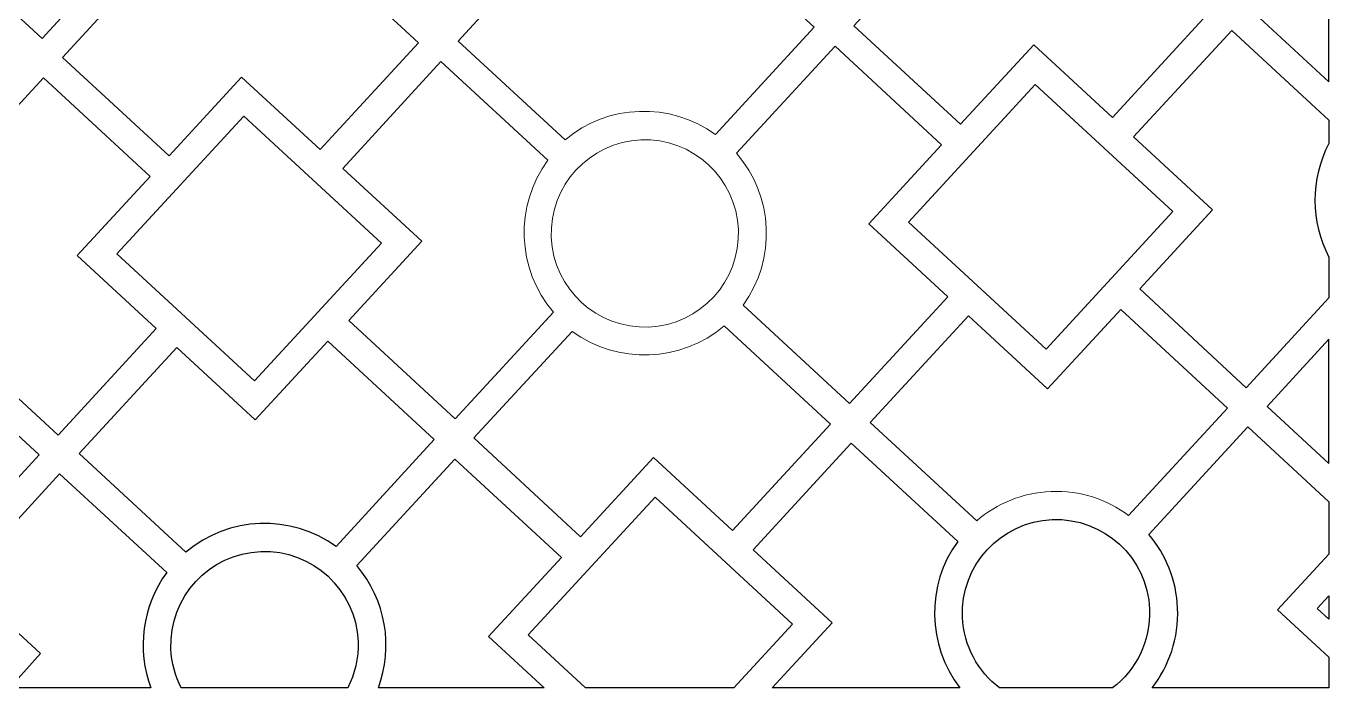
# Model space of a CAD drawing. Header units: centimetres. Extents: x -125 to 125, y -110 to 110.
# Drawn here: x -74.1 to -4.5, y -110 to -74.7 of the extents above; entities that cross this region are included whole.
import ezdxf

# ---------------------------------------------------------------- set-up
doc = ezdxf.new("R2010")
doc.units = ezdxf.units.CM
doc.header["$MEASUREMENT"] = 0
doc.layers.add('layer 1', color=7, linetype='Continuous')

msp = doc.modelspace()

# ---------------------------------------------------------------- linework, layer by layer
at = {"layer": 'layer 1', "color": 114}
for points, knots in [([(-78.94607, -70.11305), (-78.94607, -70.11305), (-73.27948, -75.33864), (-73.27948, -75.33864), (-73.27948, -75.33864), (-73.27948, -75.33864), (-68.02987, -69.6217), (-68.02987, -69.6217), (-68.02987, -69.6217), (-69.97439, -67.37449), (-70.13395, -64.03236), (-68.41306, -61.61067), (-68.41306, -61.61067), (-68.41306, -61.61067), (-74.10047, -56.34346), (-74.10047, -56.34346), (-74.10047, -56.34346), (-74.10047, -56.34346), (-79.36745, -62.05491), (-79.36745, -62.05491), (-79.36745, -62.05491), (-79.36745, -62.05491), (-75.12384, -65.96826), (-75.12384, -65.96826), (-75.12384, -65.96826), (-75.12384, -65.96826), (-78.94607, -70.11305), (-78.94607, -70.11305)], [0, 0, 0, 0, 0.125, 0.125, 0.125, 0.125, 0.25, 0.25, 0.25, 0.25, 0.375, 0.375, 0.375, 0.375, 0.5, 0.5, 0.5, 0.5, 0.625, 0.625, 0.625, 0.625, 0.75, 0.75, 0.75, 0.75, 1, 1, 1, 1]), ([(-4.53775, -69.23129), (-4.53775, -69.23129), (-4.53774, -77.65047), (-4.53774, -77.65047), (-4.53774, -77.65047), (-4.53774, -77.65047), (-8.71642, -73.80007), (-8.71642, -73.80007), (-8.71642, -73.80007), (-8.71642, -73.80007), (-4.53775, -69.23129), (-4.53775, -69.23129)], [0, 0, 0, 0, 0.25, 0.25, 0.25, 0.25, 0.5, 0.5, 0.5, 0.5, 1, 1, 1, 1]), ([(-62.61897, -77.39402), (-62.61897, -77.39402), (-66.49399, -81.59608), (-66.49399, -81.59608), (-66.49399, -81.59608), (-66.49399, -81.59608), (-72.19125, -76.34219), (-72.19125, -76.34219), (-72.19125, -76.34219), (-72.19125, -76.34219), (-66.92738, -70.63405), (-66.92738, -70.63405), (-66.92738, -70.63405), (-64.50877, -72.39044), (-61.14278, -72.25193), (-58.87664, -70.30283), (-58.87664, -70.30283), (-58.87664, -70.30283), (-53.17454, -75.56118), (-53.17454, -75.56118), (-53.17454, -75.56118), (-53.17454, -75.56118), (-58.4284, -81.25847), (-58.4284, -81.25847), (-58.4284, -81.25847), (-58.4284, -81.25847), (-62.61897, -77.39402), (-62.61897, -77.39402)], [0, 0, 0, 0, 0.125, 0.125, 0.125, 0.125, 0.25, 0.25, 0.25, 0.25, 0.375, 0.375, 0.375, 0.375, 0.5, 0.5, 0.5, 0.5, 0.625, 0.625, 0.625, 0.625, 0.75, 0.75, 0.75, 0.75, 1, 1, 1, 1]), ([(-4.53775, -79.68973), (-4.53775, -79.68973), (-9.73077, -74.90094), (-9.73077, -74.90094), (-9.73077, -74.90094), (-9.73077, -74.90094), (-14.97676, -80.58965), (-14.97676, -80.58965), (-14.97676, -80.58965), (-14.97676, -80.58965), (-10.75114, -84.48641), (-10.75114, -84.48641), (-10.75114, -84.48641), (-10.75114, -84.48641), (-14.64251, -88.70619), (-14.64251, -88.70619), (-14.64251, -88.70619), (-14.64251, -88.70619), (-8.95859, -93.97455), (-8.95859, -93.97455), (-8.95859, -93.97455), (-8.95859, -93.97455), (-4.53775, -89.18062), (-4.53775, -89.18062), (-4.53775, -89.18062), (-4.53775, -89.18062), (-4.53776, -87.00828), (-4.53776, -87.00828), (-4.53776, -87.00828), (-5.52503, -85.12598), (-5.53679, -82.83509), (-4.53776, -80.93742), (-4.53776, -80.93742), (-4.53776, -80.93742), (-4.53775, -79.68973), (-4.53775, -79.68973)], [0, 0, 0, 0, 0.1, 0.1, 0.1, 0.1, 0.2, 0.2, 0.2, 0.2, 0.3, 0.3, 0.3, 0.3, 0.4, 0.4, 0.4, 0.4, 0.5, 0.5, 0.5, 0.5, 0.6, 0.6, 0.6, 0.6, 0.7, 0.7, 0.7, 0.7, 0.8, 0.8, 0.8, 0.8, 1, 1, 1, 1]), ([(-71.29321, -97.49198), (-71.29321, -97.49198), (-65.59227, -102.74933), (-65.59227, -102.74933), (-65.59227, -102.74933), (-63.32318, -100.82869), (-59.97748, -100.70631), (-57.57392, -102.45652), (-57.57392, -102.45652), (-57.57392, -102.45652), (-52.3304, -96.74144), (-52.3304, -96.74144), (-52.3304, -96.74144), (-52.3304, -96.74144), (-58.01957, -91.49504), (-58.01957, -91.49504), (-58.01957, -91.49504), (-58.01957, -91.49504), (-61.8892, -95.69124), (-61.8892, -95.69124), (-61.8892, -95.69124), (-61.8892, -95.69124), (-66.07392, -91.8322), (-66.07392, -91.8322), (-66.07392, -91.8322), (-66.07392, -91.8322), (-71.29321, -97.49198), (-71.29321, -97.49198)], [0, 0, 0, 0, 0.125, 0.125, 0.125, 0.125, 0.25, 0.25, 0.25, 0.25, 0.375, 0.375, 0.375, 0.375, 0.5, 0.5, 0.5, 0.5, 0.625, 0.625, 0.625, 0.625, 0.75, 0.75, 0.75, 0.75, 1, 1, 1, 1]), ([(-4.53775, -91.3932), (-4.53775, -91.3932), (-4.53775, -98.02455), (-4.53775, -98.02455), (-4.53775, -98.02455), (-4.53775, -98.02455), (-7.84255, -94.97696), (-7.84255, -94.97696), (-7.84255, -94.97696), (-7.84255, -94.97696), (-4.53775, -91.3932), (-4.53775, -91.3932)], [0, 0, 0, 0, 0.25, 0.25, 0.25, 0.25, 0.5, 0.5, 0.5, 0.5, 1, 1, 1, 1]), ([(-4.53775, -100.06498), (-4.53775, -100.06498), (-8.8739, -96.06632), (-8.8739, -96.06632), (-8.8739, -96.06632), (-8.8739, -96.06632), (-14.15131, -101.81362), (-14.15131, -101.81362), (-14.15131, -101.81362), (-13.25001, -102.87847), (-12.6832, -104.24015), (-12.62133, -105.74165), (-12.62133, -105.74165), (-12.55544, -107.34072), (-13.07333, -108.82888), (-13.98544, -110.00016), (-13.98544, -110.00016), (-13.98544, -110.00016), (-4.53775, -110.00016), (-4.53775, -110.00016), (-4.53775, -110.00016), (-4.53775, -110.00016), (-4.53775, -108.3665), (-4.53775, -108.3665), (-4.53775, -108.3665), (-4.53775, -108.3665), (-7.27853, -105.83905), (-7.27853, -105.83905), (-7.27853, -105.83905), (-7.27853, -105.83905), (-4.53775, -102.86697), (-4.53775, -102.86697), (-4.53775, -102.86697), (-4.53775, -102.86697), (-4.53775, -100.06498), (-4.53775, -100.06498)], [0, 0, 0, 0, 0.1, 0.1, 0.1, 0.1, 0.2, 0.2, 0.2, 0.2, 0.3, 0.3, 0.3, 0.3, 0.4, 0.4, 0.4, 0.4, 0.5, 0.5, 0.5, 0.5, 0.6, 0.6, 0.6, 0.6, 0.7, 0.7, 0.7, 0.7, 0.8, 0.8, 0.8, 0.8, 1, 1, 1, 1]), ([(-24.24662, -110.00016), (-26.0054, -107.73813), (-26.07308, -104.51566), (-24.36837, -102.18046), (-24.36837, -102.18046), (-24.36837, -102.18046), (-30.05538, -96.93612), (-30.05538, -96.93612), (-30.05538, -96.93612), (-30.05538, -96.93612), (-35.30137, -102.62482), (-35.30137, -102.62482), (-35.30137, -102.62482), (-35.30137, -102.62482), (-31.07575, -106.52158), (-31.07575, -106.52158), (-31.07575, -106.52158), (-31.07575, -106.52158), (-34.28361, -110.00016), (-34.28361, -110.00016), (-34.28361, -110.00016), (-34.28361, -110.00016), (-24.24662, -110.00016), (-24.24662, -110.00016)], [0, 0, 0, 0, 0.14285714, 0.14285714, 0.14285714, 0.14285714, 0.28571429, 0.28571429, 0.28571429, 0.28571429, 0.42857143, 0.42857143, 0.42857143, 0.42857143, 0.57142857, 0.57142857, 0.57142857, 0.57142857, 0.71428571, 0.71428571, 0.71428571, 0.71428571, 1, 1, 1, 1]), ([(-46.46075, -110.00016), (-46.46075, -110.00016), (-49.43463, -107.25775), (-49.43463, -107.25775), (-49.43463, -107.25775), (-49.43463, -107.25775), (-45.53787, -103.03212), (-45.53787, -103.03212), (-45.53787, -103.03212), (-45.53787, -103.03212), (-51.22659, -97.78615), (-51.22659, -97.78615), (-51.22659, -97.78615), (-51.22659, -97.78615), (-56.47101, -103.47309), (-56.47101, -103.47309), (-56.47101, -103.47309), (-54.90223, -105.29268), (-54.50373, -107.82187), (-55.31475, -110.00016), (-55.31475, -110.00016), (-55.31475, -110.00016), (-46.46075, -110.00016), (-46.46075, -110.00016)], [0, 0, 0, 0, 0.14285714, 0.14285714, 0.14285714, 0.14285714, 0.28571429, 0.28571429, 0.28571429, 0.28571429, 0.42857143, 0.42857143, 0.42857143, 0.42857143, 0.57142857, 0.57142857, 0.57142857, 0.57142857, 0.71428571, 0.71428571, 0.71428571, 0.71428571, 1, 1, 1, 1]), ([(-67.47063, -110.00016), (-68.2147, -107.98332), (-67.94757, -105.63391), (-66.61856, -103.84326), (-66.61856, -103.84326), (-66.61856, -103.84326), (-72.33904, -98.56799), (-72.33904, -98.56799), (-72.33904, -98.56799), (-72.33904, -98.56799), (-77.57843, -104.27862), (-77.57843, -104.27862), (-77.57843, -104.27862), (-77.57843, -104.27862), (-73.35865, -108.16999), (-73.35865, -108.16999), (-73.35865, -108.16999), (-73.35865, -108.16999), (-74.99391, -110.00016), (-74.99391, -110.00016), (-74.99391, -110.00016), (-74.99391, -110.00016), (-67.47063, -110.00016), (-67.47063, -110.00016)], [0, 0, 0, 0, 0.14285714, 0.14285714, 0.14285714, 0.14285714, 0.28571429, 0.28571429, 0.28571429, 0.28571429, 0.42857143, 0.42857143, 0.42857143, 0.42857143, 0.57142857, 0.57142857, 0.57142857, 0.57142857, 0.71428571, 0.71428571, 0.71428571, 0.71428571, 1, 1, 1, 1]), ([(-36.32021, -110.00016), (-36.32021, -110.00016), (-33.18449, -106.59981), (-33.18449, -106.59981), (-33.18449, -106.59981), (-33.18449, -106.59981), (-40.53583, -99.8206), (-40.53583, -99.8206), (-40.53583, -99.8206), (-40.53583, -99.8206), (-47.31505, -107.17193), (-47.31505, -107.17193), (-47.31505, -107.17193), (-47.31505, -107.17193), (-44.24813, -110.00015), (-44.24813, -110.00015), (-44.24813, -110.00015), (-44.24813, -110.00015), (-36.32021, -110.00016), (-36.32021, -110.00016)], [0, 0, 0, 0, 0.16666667, 0.16666667, 0.16666667, 0.16666667, 0.33333333, 0.33333333, 0.33333333, 0.33333333, 0.5, 0.5, 0.5, 0.5, 0.66666667, 0.66666667, 0.66666667, 0.66666667, 1, 1, 1, 1]), ([(-16.10331, -110.00016), (-14.83984, -109.04456), (-14.04992, -107.50571), (-14.12006, -105.80341), (-14.12006, -105.80341), (-14.23375, -103.04481), (-16.56308, -100.89986), (-19.3217, -101.01354), (-19.3217, -101.01354), (-22.08032, -101.12723), (-24.22526, -103.45657), (-24.11158, -106.21518), (-24.11158, -106.21518), (-24.04751, -107.76992), (-23.27964, -109.12975), (-22.1278, -110.00016), (-22.1278, -110.00016), (-22.1278, -110.00016), (-16.10331, -110.00016), (-16.10331, -110.00016)], [0, 0, 0, 0, 0.16666667, 0.16666667, 0.16666667, 0.16666667, 0.33333333, 0.33333333, 0.33333333, 0.33333333, 0.5, 0.5, 0.5, 0.5, 0.66666667, 0.66666667, 0.66666667, 0.66666667, 1, 1, 1, 1]), ([(-56.94912, -110.00016), (-56.56646, -109.2577), (-56.36487, -108.40907), (-56.40041, -107.51504), (-56.40041, -107.51504), (-56.51011, -104.75626), (-58.83635, -102.60794), (-61.59513, -102.71765), (-61.59513, -102.71765), (-64.35391, -102.82736), (-66.50221, -105.15359), (-66.39251, -107.91237), (-66.39251, -107.91237), (-66.36259, -108.66486), (-66.16776, -109.37194), (-65.84421, -110.00016), (-65.84421, -110.00016), (-65.84421, -110.00016), (-56.94912, -110.00016), (-56.94912, -110.00016)], [0, 0, 0, 0, 0.16666667, 0.16666667, 0.16666667, 0.16666667, 0.33333333, 0.33333333, 0.33333333, 0.33333333, 0.5, 0.5, 0.5, 0.5, 0.66666667, 0.66666667, 0.66666667, 0.66666667, 1, 1, 1, 1]), ([(-4.53775, -105.07961), (-4.53775, -105.07961), (-5.15894, -105.75323), (-5.15894, -105.75323), (-5.15894, -105.75323), (-5.15894, -105.75323), (-4.53775, -106.32607), (-4.53775, -106.32607), (-4.53775, -106.32607), (-4.53775, -106.32607), (-4.53775, -105.07961), (-4.53775, -105.07961)], [0, 0, 0, 0, 0.25, 0.25, 0.25, 0.25, 0.5, 0.5, 0.5, 0.5, 1, 1, 1, 1])]:
    msp.add_open_spline(points, degree=3, knots=knots, dxfattribs=at)
at = {"layer": 'layer 1', "color": 250, "lineweight": 9}
for points, knots in [([(-78.94607, -70.11305), (-78.94607, -70.11305), (-73.27948, -75.33864), (-73.27948, -75.33864), (-73.27948, -75.33864), (-73.27948, -75.33864), (-68.02987, -69.6217), (-68.02987, -69.6217), (-68.02987, -69.6217), (-69.97439, -67.37449), (-70.13395, -64.03236), (-68.41306, -61.61067), (-68.41306, -61.61067), (-68.41306, -61.61067), (-74.10047, -56.34346), (-74.10047, -56.34346), (-74.10047, -56.34346), (-74.10047, -56.34346), (-79.36745, -62.05491), (-79.36745, -62.05491), (-79.36745, -62.05491), (-79.36745, -62.05491), (-75.12384, -65.96826), (-75.12384, -65.96826), (-75.12384, -65.96826), (-75.12384, -65.96826), (-78.94607, -70.11305), (-78.94607, -70.11305)], [0, 0, 0, 0, 0.125, 0.125, 0.125, 0.125, 0.25, 0.25, 0.25, 0.25, 0.375, 0.375, 0.375, 0.375, 0.5, 0.5, 0.5, 0.5, 0.625, 0.625, 0.625, 0.625, 0.75, 0.75, 0.75, 0.75, 1, 1, 1, 1]), ([(-4.53775, -69.23129), (-4.53775, -69.23129), (-4.53774, -77.65047), (-4.53774, -77.65047), (-4.53774, -77.65047), (-4.53774, -77.65047), (-8.71642, -73.80007), (-8.71642, -73.80007), (-8.71642, -73.80007), (-8.71642, -73.80007), (-4.53775, -69.23129), (-4.53775, -69.23129)], [0, 0, 0, 0, 0.25, 0.25, 0.25, 0.25, 0.5, 0.5, 0.5, 0.5, 1, 1, 1, 1]), ([(-62.61897, -77.39402), (-62.61897, -77.39402), (-66.49399, -81.59608), (-66.49399, -81.59608), (-66.49399, -81.59608), (-66.49399, -81.59608), (-72.19125, -76.34219), (-72.19125, -76.34219), (-72.19125, -76.34219), (-72.19125, -76.34219), (-66.92738, -70.63405), (-66.92738, -70.63405), (-66.92738, -70.63405), (-64.50877, -72.39044), (-61.14278, -72.25193), (-58.87664, -70.30283), (-58.87664, -70.30283), (-58.87664, -70.30283), (-53.17454, -75.56118), (-53.17454, -75.56118), (-53.17454, -75.56118), (-53.17454, -75.56118), (-58.4284, -81.25847), (-58.4284, -81.25847), (-58.4284, -81.25847), (-58.4284, -81.25847), (-62.61897, -77.39402), (-62.61897, -77.39402)], [0, 0, 0, 0, 0.125, 0.125, 0.125, 0.125, 0.25, 0.25, 0.25, 0.25, 0.375, 0.375, 0.375, 0.375, 0.5, 0.5, 0.5, 0.5, 0.625, 0.625, 0.625, 0.625, 0.75, 0.75, 0.75, 0.75, 1, 1, 1, 1]), ([(-4.53775, -79.68973), (-4.53775, -79.68973), (-9.73077, -74.90094), (-9.73077, -74.90094), (-9.73077, -74.90094), (-9.73077, -74.90094), (-14.97676, -80.58965), (-14.97676, -80.58965), (-14.97676, -80.58965), (-14.97676, -80.58965), (-10.75114, -84.48641), (-10.75114, -84.48641), (-10.75114, -84.48641), (-10.75114, -84.48641), (-14.64251, -88.70619), (-14.64251, -88.70619), (-14.64251, -88.70619), (-14.64251, -88.70619), (-8.95859, -93.97455), (-8.95859, -93.97455), (-8.95859, -93.97455), (-8.95859, -93.97455), (-4.53775, -89.18062), (-4.53775, -89.18062), (-4.53775, -89.18062), (-4.53775, -89.18062), (-4.53776, -87.00828), (-4.53776, -87.00828), (-4.53776, -87.00828), (-5.52503, -85.12598), (-5.53679, -82.83509), (-4.53776, -80.93742), (-4.53776, -80.93742), (-4.53776, -80.93742), (-4.53775, -79.68973), (-4.53775, -79.68973)], [0, 0, 0, 0, 0.1, 0.1, 0.1, 0.1, 0.2, 0.2, 0.2, 0.2, 0.3, 0.3, 0.3, 0.3, 0.4, 0.4, 0.4, 0.4, 0.5, 0.5, 0.5, 0.5, 0.6, 0.6, 0.6, 0.6, 0.7, 0.7, 0.7, 0.7, 0.8, 0.8, 0.8, 0.8, 1, 1, 1, 1]), ([(-71.29321, -97.49198), (-71.29321, -97.49198), (-65.59227, -102.74933), (-65.59227, -102.74933), (-65.59227, -102.74933), (-63.32318, -100.82869), (-59.97748, -100.70631), (-57.57392, -102.45652), (-57.57392, -102.45652), (-57.57392, -102.45652), (-52.3304, -96.74144), (-52.3304, -96.74144), (-52.3304, -96.74144), (-52.3304, -96.74144), (-58.01957, -91.49504), (-58.01957, -91.49504), (-58.01957, -91.49504), (-58.01957, -91.49504), (-61.8892, -95.69124), (-61.8892, -95.69124), (-61.8892, -95.69124), (-61.8892, -95.69124), (-66.07392, -91.8322), (-66.07392, -91.8322), (-66.07392, -91.8322), (-66.07392, -91.8322), (-71.29321, -97.49198), (-71.29321, -97.49198)], [0, 0, 0, 0, 0.125, 0.125, 0.125, 0.125, 0.25, 0.25, 0.25, 0.25, 0.375, 0.375, 0.375, 0.375, 0.5, 0.5, 0.5, 0.5, 0.625, 0.625, 0.625, 0.625, 0.75, 0.75, 0.75, 0.75, 1, 1, 1, 1]), ([(-4.53775, -91.3932), (-4.53775, -91.3932), (-4.53775, -98.02455), (-4.53775, -98.02455), (-4.53775, -98.02455), (-4.53775, -98.02455), (-7.84255, -94.97696), (-7.84255, -94.97696), (-7.84255, -94.97696), (-7.84255, -94.97696), (-4.53775, -91.3932), (-4.53775, -91.3932)], [0, 0, 0, 0, 0.25, 0.25, 0.25, 0.25, 0.5, 0.5, 0.5, 0.5, 1, 1, 1, 1]), ([(-4.53775, -100.06498), (-4.53775, -100.06498), (-8.8739, -96.06632), (-8.8739, -96.06632), (-8.8739, -96.06632), (-8.8739, -96.06632), (-14.15131, -101.81362), (-14.15131, -101.81362), (-14.15131, -101.81362), (-13.25001, -102.87847), (-12.6832, -104.24015), (-12.62133, -105.74165), (-12.62133, -105.74165), (-12.55544, -107.34072), (-13.07333, -108.82888), (-13.98544, -110.00016), (-13.98544, -110.00016), (-13.98544, -110.00016), (-4.53775, -110.00016), (-4.53775, -110.00016), (-4.53775, -110.00016), (-4.53775, -110.00016), (-4.53775, -108.3665), (-4.53775, -108.3665), (-4.53775, -108.3665), (-4.53775, -108.3665), (-7.27853, -105.83905), (-7.27853, -105.83905), (-7.27853, -105.83905), (-7.27853, -105.83905), (-4.53775, -102.86697), (-4.53775, -102.86697), (-4.53775, -102.86697), (-4.53775, -102.86697), (-4.53775, -100.06498), (-4.53775, -100.06498)], [0, 0, 0, 0, 0.1, 0.1, 0.1, 0.1, 0.2, 0.2, 0.2, 0.2, 0.3, 0.3, 0.3, 0.3, 0.4, 0.4, 0.4, 0.4, 0.5, 0.5, 0.5, 0.5, 0.6, 0.6, 0.6, 0.6, 0.7, 0.7, 0.7, 0.7, 0.8, 0.8, 0.8, 0.8, 1, 1, 1, 1]), ([(-24.24662, -110.00016), (-26.0054, -107.73813), (-26.07308, -104.51566), (-24.36837, -102.18046), (-24.36837, -102.18046), (-24.36837, -102.18046), (-30.05538, -96.93612), (-30.05538, -96.93612), (-30.05538, -96.93612), (-30.05538, -96.93612), (-35.30137, -102.62482), (-35.30137, -102.62482), (-35.30137, -102.62482), (-35.30137, -102.62482), (-31.07575, -106.52158), (-31.07575, -106.52158), (-31.07575, -106.52158), (-31.07575, -106.52158), (-34.28361, -110.00016), (-34.28361, -110.00016), (-34.28361, -110.00016), (-34.28361, -110.00016), (-24.24662, -110.00016), (-24.24662, -110.00016)], [0, 0, 0, 0, 0.14285714, 0.14285714, 0.14285714, 0.14285714, 0.28571429, 0.28571429, 0.28571429, 0.28571429, 0.42857143, 0.42857143, 0.42857143, 0.42857143, 0.57142857, 0.57142857, 0.57142857, 0.57142857, 0.71428571, 0.71428571, 0.71428571, 0.71428571, 1, 1, 1, 1]), ([(-46.46075, -110.00016), (-46.46075, -110.00016), (-49.43463, -107.25775), (-49.43463, -107.25775), (-49.43463, -107.25775), (-49.43463, -107.25775), (-45.53787, -103.03212), (-45.53787, -103.03212), (-45.53787, -103.03212), (-45.53787, -103.03212), (-51.22659, -97.78615), (-51.22659, -97.78615), (-51.22659, -97.78615), (-51.22659, -97.78615), (-56.47101, -103.47309), (-56.47101, -103.47309), (-56.47101, -103.47309), (-54.90223, -105.29268), (-54.50373, -107.82187), (-55.31475, -110.00016), (-55.31475, -110.00016), (-55.31475, -110.00016), (-46.46075, -110.00016), (-46.46075, -110.00016)], [0, 0, 0, 0, 0.14285714, 0.14285714, 0.14285714, 0.14285714, 0.28571429, 0.28571429, 0.28571429, 0.28571429, 0.42857143, 0.42857143, 0.42857143, 0.42857143, 0.57142857, 0.57142857, 0.57142857, 0.57142857, 0.71428571, 0.71428571, 0.71428571, 0.71428571, 1, 1, 1, 1]), ([(-67.47063, -110.00016), (-68.2147, -107.98332), (-67.94757, -105.63391), (-66.61856, -103.84326), (-66.61856, -103.84326), (-66.61856, -103.84326), (-72.33904, -98.56799), (-72.33904, -98.56799), (-72.33904, -98.56799), (-72.33904, -98.56799), (-77.57843, -104.27862), (-77.57843, -104.27862), (-77.57843, -104.27862), (-77.57843, -104.27862), (-73.35865, -108.16999), (-73.35865, -108.16999), (-73.35865, -108.16999), (-73.35865, -108.16999), (-74.99391, -110.00016), (-74.99391, -110.00016), (-74.99391, -110.00016), (-74.99391, -110.00016), (-67.47063, -110.00016), (-67.47063, -110.00016)], [0, 0, 0, 0, 0.14285714, 0.14285714, 0.14285714, 0.14285714, 0.28571429, 0.28571429, 0.28571429, 0.28571429, 0.42857143, 0.42857143, 0.42857143, 0.42857143, 0.57142857, 0.57142857, 0.57142857, 0.57142857, 0.71428571, 0.71428571, 0.71428571, 0.71428571, 1, 1, 1, 1]), ([(-36.32021, -110.00016), (-36.32021, -110.00016), (-33.18449, -106.59981), (-33.18449, -106.59981), (-33.18449, -106.59981), (-33.18449, -106.59981), (-40.53583, -99.8206), (-40.53583, -99.8206), (-40.53583, -99.8206), (-40.53583, -99.8206), (-47.31505, -107.17193), (-47.31505, -107.17193), (-47.31505, -107.17193), (-47.31505, -107.17193), (-44.24813, -110.00015), (-44.24813, -110.00015), (-44.24813, -110.00015), (-44.24813, -110.00015), (-36.32021, -110.00016), (-36.32021, -110.00016)], [0, 0, 0, 0, 0.16666667, 0.16666667, 0.16666667, 0.16666667, 0.33333333, 0.33333333, 0.33333333, 0.33333333, 0.5, 0.5, 0.5, 0.5, 0.66666667, 0.66666667, 0.66666667, 0.66666667, 1, 1, 1, 1]), ([(-16.10331, -110.00016), (-14.83984, -109.04456), (-14.04992, -107.50571), (-14.12006, -105.80341), (-14.12006, -105.80341), (-14.23375, -103.04481), (-16.56308, -100.89986), (-19.3217, -101.01354), (-19.3217, -101.01354), (-22.08032, -101.12723), (-24.22526, -103.45657), (-24.11158, -106.21518), (-24.11158, -106.21518), (-24.04751, -107.76992), (-23.27964, -109.12975), (-22.1278, -110.00016), (-22.1278, -110.00016), (-22.1278, -110.00016), (-16.10331, -110.00016), (-16.10331, -110.00016)], [0, 0, 0, 0, 0.16666667, 0.16666667, 0.16666667, 0.16666667, 0.33333333, 0.33333333, 0.33333333, 0.33333333, 0.5, 0.5, 0.5, 0.5, 0.66666667, 0.66666667, 0.66666667, 0.66666667, 1, 1, 1, 1]), ([(-56.94912, -110.00016), (-56.56646, -109.2577), (-56.36487, -108.40907), (-56.40041, -107.51504), (-56.40041, -107.51504), (-56.51011, -104.75626), (-58.83635, -102.60794), (-61.59513, -102.71765), (-61.59513, -102.71765), (-64.35391, -102.82736), (-66.50221, -105.15359), (-66.39251, -107.91237), (-66.39251, -107.91237), (-66.36259, -108.66486), (-66.16776, -109.37194), (-65.84421, -110.00016), (-65.84421, -110.00016), (-65.84421, -110.00016), (-56.94912, -110.00016), (-56.94912, -110.00016)], [0, 0, 0, 0, 0.16666667, 0.16666667, 0.16666667, 0.16666667, 0.33333333, 0.33333333, 0.33333333, 0.33333333, 0.5, 0.5, 0.5, 0.5, 0.66666667, 0.66666667, 0.66666667, 0.66666667, 1, 1, 1, 1]), ([(-4.53775, -105.07961), (-4.53775, -105.07961), (-5.15894, -105.75323), (-5.15894, -105.75323), (-5.15894, -105.75323), (-5.15894, -105.75323), (-4.53775, -106.32607), (-4.53775, -106.32607), (-4.53775, -106.32607), (-4.53775, -106.32607), (-4.53775, -105.07961), (-4.53775, -105.07961)], [0, 0, 0, 0, 0.25, 0.25, 0.25, 0.25, 0.5, 0.5, 0.5, 0.5, 1, 1, 1, 1])]:
    msp.add_open_spline(points, degree=3, knots=knots, dxfattribs=at)
at = {"layer": 'layer 1', "color": 114, "lineweight": 9}
for points, knots in [([(-24.59208, -68.88719), (-23.45076, -69.71794), (-22.03201, -70.18461), (-20.51231, -70.12416), (-20.51231, -70.12416), (-19.00729, -70.0643), (-17.64201, -69.49702), (-16.57477, -68.59366), (-16.57477, -68.59366), (-16.57477, -68.59366), (-10.85935, -73.86436), (-10.85935, -73.86436), (-10.85935, -73.86436), (-10.85935, -73.86436), (-16.10324, -79.55083), (-16.10324, -79.55083), (-16.10324, -79.55083), (-16.10324, -79.55083), (-20.30788, -75.67342), (-20.30788, -75.67342), (-20.30788, -75.67342), (-20.30788, -75.67342), (-24.21261, -79.90769), (-24.21261, -79.90769), (-24.21261, -79.90769), (-24.21261, -79.90769), (-29.90987, -74.6538), (-29.90987, -74.6538), (-29.90987, -74.6538), (-29.90987, -74.6538), (-24.59208, -68.88719), (-24.59208, -68.88719)], [0, 0, 0, 0, 0.11111111, 0.11111111, 0.11111111, 0.11111111, 0.22222222, 0.22222222, 0.22222222, 0.22222222, 0.33333333, 0.33333333, 0.33333333, 0.33333333, 0.44444444, 0.44444444, 0.44444444, 0.44444444, 0.55555556, 0.55555556, 0.55555556, 0.55555556, 0.66666667, 0.66666667, 0.66666667, 0.66666667, 0.77777778, 0.77777778, 0.77777778, 0.77777778, 1, 1, 1, 1]), ([(-51.05495, -75.47536), (-51.05495, -75.47536), (-45.33954, -80.74605), (-45.33954, -80.74605), (-45.33954, -80.74605), (-43.0559, -78.8131), (-39.72359, -78.71947), (-37.30006, -80.45512), (-37.30006, -80.45512), (-37.30006, -80.45512), (-32.02945, -74.73962), (-32.02945, -74.73962), (-32.02945, -74.73962), (-32.02945, -74.73962), (-37.73061, -69.48214), (-37.73061, -69.48214), (-37.73061, -69.48214), (-37.73061, -69.48214), (-41.59502, -73.67264), (-41.59502, -73.67264), (-41.59502, -73.67264), (-41.59502, -73.67264), (-45.82344, -69.7733), (-45.82344, -69.7733), (-45.82344, -69.7733), (-45.82344, -69.7733), (-51.05495, -75.47536), (-51.05495, -75.47536)], [0, 0, 0, 0, 0.125, 0.125, 0.125, 0.125, 0.25, 0.25, 0.25, 0.25, 0.375, 0.375, 0.375, 0.375, 0.5, 0.5, 0.5, 0.5, 0.625, 0.625, 0.625, 0.625, 0.75, 0.75, 0.75, 0.75, 1, 1, 1, 1]), ([(-25.22949, -81.01039), (-25.22949, -81.01039), (-30.91341, -75.74203), (-30.91341, -75.74203), (-30.91341, -75.74203), (-30.91341, -75.74203), (-36.18868, -81.46249), (-36.18868, -81.46249), (-36.18868, -81.46249), (-34.20044, -83.73208), (-34.0495, -87.13467), (-35.82824, -89.57129), (-35.82824, -89.57129), (-35.82824, -89.57129), (-30.14123, -94.81563), (-30.14123, -94.81563), (-30.14123, -94.81563), (-30.14123, -94.81563), (-24.89524, -89.12693), (-24.89524, -89.12693), (-24.89524, -89.12693), (-24.89524, -89.12693), (-29.12086, -85.23017), (-29.12086, -85.23017), (-29.12086, -85.23017), (-29.12086, -85.23017), (-25.22949, -81.01039), (-25.22949, -81.01039)], [0, 0, 0, 0, 0.125, 0.125, 0.125, 0.125, 0.25, 0.25, 0.25, 0.25, 0.375, 0.375, 0.375, 0.375, 0.5, 0.5, 0.5, 0.5, 0.625, 0.625, 0.625, 0.625, 0.75, 0.75, 0.75, 0.75, 1, 1, 1, 1]), ([(-57.21736, -82.26935), (-57.21736, -82.26935), (-51.97796, -76.55873), (-51.97796, -76.55873), (-51.97796, -76.55873), (-51.97796, -76.55873), (-46.25749, -81.83399), (-46.25749, -81.83399), (-46.25749, -81.83399), (-48.05574, -84.25688), (-47.9311, -87.66055), (-45.9612, -89.94539), (-45.9612, -89.94539), (-45.9612, -89.94539), (-51.20562, -95.63233), (-51.20562, -95.63233), (-51.20562, -95.63233), (-51.20562, -95.63233), (-56.89434, -90.38635), (-56.89434, -90.38635), (-56.89434, -90.38635), (-56.89434, -90.38635), (-52.99758, -86.16072), (-52.99758, -86.16072), (-52.99758, -86.16072), (-52.99758, -86.16072), (-57.21736, -82.26935), (-57.21736, -82.26935)], [0, 0, 0, 0, 0.125, 0.125, 0.125, 0.125, 0.25, 0.25, 0.25, 0.25, 0.375, 0.375, 0.375, 0.375, 0.5, 0.5, 0.5, 0.5, 0.625, 0.625, 0.625, 0.625, 0.75, 0.75, 0.75, 0.75, 1, 1, 1, 1]), ([(-67.51087, -82.69877), (-67.51087, -82.69877), (-73.19478, -77.43041), (-73.19478, -77.43041), (-73.19478, -77.43041), (-73.19478, -77.43041), (-78.47006, -83.15088), (-78.47006, -83.15088), (-78.47006, -83.15088), (-76.48182, -85.42046), (-76.33088, -88.82306), (-78.10962, -91.25968), (-78.10962, -91.25968), (-78.10962, -91.25968), (-72.42261, -96.50402), (-72.42261, -96.50402), (-72.42261, -96.50402), (-72.42261, -96.50402), (-67.17662, -90.81532), (-67.17662, -90.81532), (-67.17662, -90.81532), (-67.17662, -90.81532), (-71.40224, -86.91855), (-71.40224, -86.91855), (-71.40224, -86.91855), (-71.40224, -86.91855), (-67.51087, -82.69877), (-67.51087, -82.69877)], [0, 0, 0, 0, 0.125, 0.125, 0.125, 0.125, 0.25, 0.25, 0.25, 0.25, 0.375, 0.375, 0.375, 0.375, 0.5, 0.5, 0.5, 0.5, 0.625, 0.625, 0.625, 0.625, 0.75, 0.75, 0.75, 0.75, 1, 1, 1, 1]), ([(-20.22206, -77.79302), (-20.22206, -77.79302), (-12.87072, -84.57223), (-12.87072, -84.57223), (-12.87072, -84.57223), (-12.87072, -84.57223), (-19.64994, -91.92357), (-19.64994, -91.92357), (-19.64994, -91.92357), (-19.64994, -91.92357), (-27.00128, -85.14435), (-27.00128, -85.14435), (-27.00128, -85.14435), (-27.00128, -85.14435), (-20.22206, -77.79302), (-20.22206, -77.79302)], [0, 0, 0, 0, 0.2, 0.2, 0.2, 0.2, 0.4, 0.4, 0.4, 0.4, 0.6, 0.6, 0.6, 0.6, 1, 1, 1, 1]), ([(-61.93132, -93.61195), (-61.93132, -93.61195), (-69.28266, -86.83274), (-69.28266, -86.83274), (-69.28266, -86.83274), (-69.28266, -86.83274), (-62.50344, -79.48139), (-62.50344, -79.48139), (-62.50344, -79.48139), (-62.50344, -79.48139), (-55.1521, -86.26061), (-55.1521, -86.26061), (-55.1521, -86.26061), (-55.1521, -86.26061), (-61.93132, -93.61195), (-61.93132, -93.61195)], [0, 0, 0, 0, 0.2, 0.2, 0.2, 0.2, 0.4, 0.4, 0.4, 0.4, 0.6, 0.6, 0.6, 0.6, 1, 1, 1, 1]), ([(-46.07655, -85.94834), (-46.19024, -83.18972), (-44.04529, -80.86037), (-41.28667, -80.74669), (-41.28667, -80.74669), (-38.52806, -80.633), (-36.19872, -82.77794), (-36.08503, -85.53656), (-36.08503, -85.53656), (-35.97135, -88.29517), (-38.11629, -90.62451), (-40.87491, -90.73821), (-40.87491, -90.73821), (-43.63353, -90.85189), (-45.96286, -88.70694), (-46.07655, -85.94834)], [0, 0, 0, 0, 0.2, 0.2, 0.2, 0.2, 0.4, 0.4, 0.4, 0.4, 0.6, 0.6, 0.6, 0.6, 1, 1, 1, 1]), ([(-15.65937, -89.80889), (-15.65937, -89.80889), (-9.96213, -95.06278), (-9.96213, -95.06278), (-9.96213, -95.06278), (-9.96213, -95.06278), (-15.24283, -100.78925), (-15.24283, -100.78925), (-15.24283, -100.78925), (-16.39533, -99.93301), (-17.83757, -99.45112), (-19.38348, -99.51481), (-19.38348, -99.51481), (-20.90354, -99.57745), (-22.28029, -100.15761), (-23.35087, -101.0784), (-23.35087, -101.0784), (-23.35087, -101.0784), (-29.03894, -95.83297), (-29.03894, -95.83297), (-29.03894, -95.83297), (-29.03894, -95.83297), (-23.79254, -90.14381), (-23.79254, -90.14381), (-23.79254, -90.14381), (-23.79254, -90.14381), (-19.56412, -94.04315), (-19.56412, -94.04315), (-19.56412, -94.04315), (-19.56412, -94.04315), (-15.65937, -89.80889), (-15.65937, -89.80889)], [0, 0, 0, 0, 0.11111111, 0.11111111, 0.11111111, 0.11111111, 0.22222222, 0.22222222, 0.22222222, 0.22222222, 0.33333333, 0.33333333, 0.33333333, 0.33333333, 0.44444444, 0.44444444, 0.44444444, 0.44444444, 0.55555556, 0.55555556, 0.55555556, 0.55555556, 0.66666667, 0.66666667, 0.66666667, 0.66666667, 0.77777778, 0.77777778, 0.77777778, 0.77777778, 1, 1, 1, 1]), ([(-31.15767, -95.91878), (-31.15767, -95.91878), (-36.39529, -101.59841), (-36.39529, -101.59841), (-36.39529, -101.59841), (-36.39529, -101.59841), (-40.62165, -97.701), (-40.62165, -97.701), (-40.62165, -97.701), (-40.62165, -97.701), (-44.52099, -101.92942), (-44.52099, -101.92942), (-44.52099, -101.92942), (-44.52099, -101.92942), (-50.21167, -96.65567), (-50.21167, -96.65567), (-50.21167, -96.65567), (-50.21167, -96.65567), (-44.96628, -90.96756), (-44.96628, -90.96756), (-44.96628, -90.96756), (-42.52583, -92.74468), (-39.14268, -92.64893), (-36.84574, -90.67334), (-36.84574, -90.67334), (-36.84574, -90.67334), (-31.15767, -95.91878), (-31.15767, -95.91878)], [0, 0, 0, 0, 0.125, 0.125, 0.125, 0.125, 0.25, 0.25, 0.25, 0.25, 0.375, 0.375, 0.375, 0.375, 0.5, 0.5, 0.5, 0.5, 0.625, 0.625, 0.625, 0.625, 0.75, 0.75, 0.75, 0.75, 1, 1, 1, 1]), ([(-86.92932, -103.70966), (-86.92932, -103.70966), (-92.55204, -98.52452), (-92.55204, -98.52452), (-92.55204, -98.52452), (-92.55204, -98.52452), (-87.28144, -92.80902), (-87.28144, -92.80902), (-87.28144, -92.80902), (-84.80472, -94.58277), (-81.36454, -94.37767), (-79.11516, -92.3192), (-79.11516, -92.3192), (-79.11516, -92.3192), (-73.42727, -97.56445), (-73.42727, -97.56445), (-73.42727, -97.56445), (-73.42727, -97.56445), (-78.68113, -103.26174), (-78.68113, -103.26174), (-78.68113, -103.26174), (-78.68113, -103.26174), (-82.9154, -99.357), (-82.9154, -99.357), (-82.9154, -99.357), (-82.9154, -99.357), (-86.92932, -103.70966), (-86.92932, -103.70966)], [0, 0, 0, 0, 0.125, 0.125, 0.125, 0.125, 0.25, 0.25, 0.25, 0.25, 0.375, 0.375, 0.375, 0.375, 0.5, 0.5, 0.5, 0.5, 0.625, 0.625, 0.625, 0.625, 0.75, 0.75, 0.75, 0.75, 1, 1, 1, 1])]:
    msp.add_open_spline(points, degree=3, knots=knots, dxfattribs=at)

doc.saveas('drawing.dxf')
